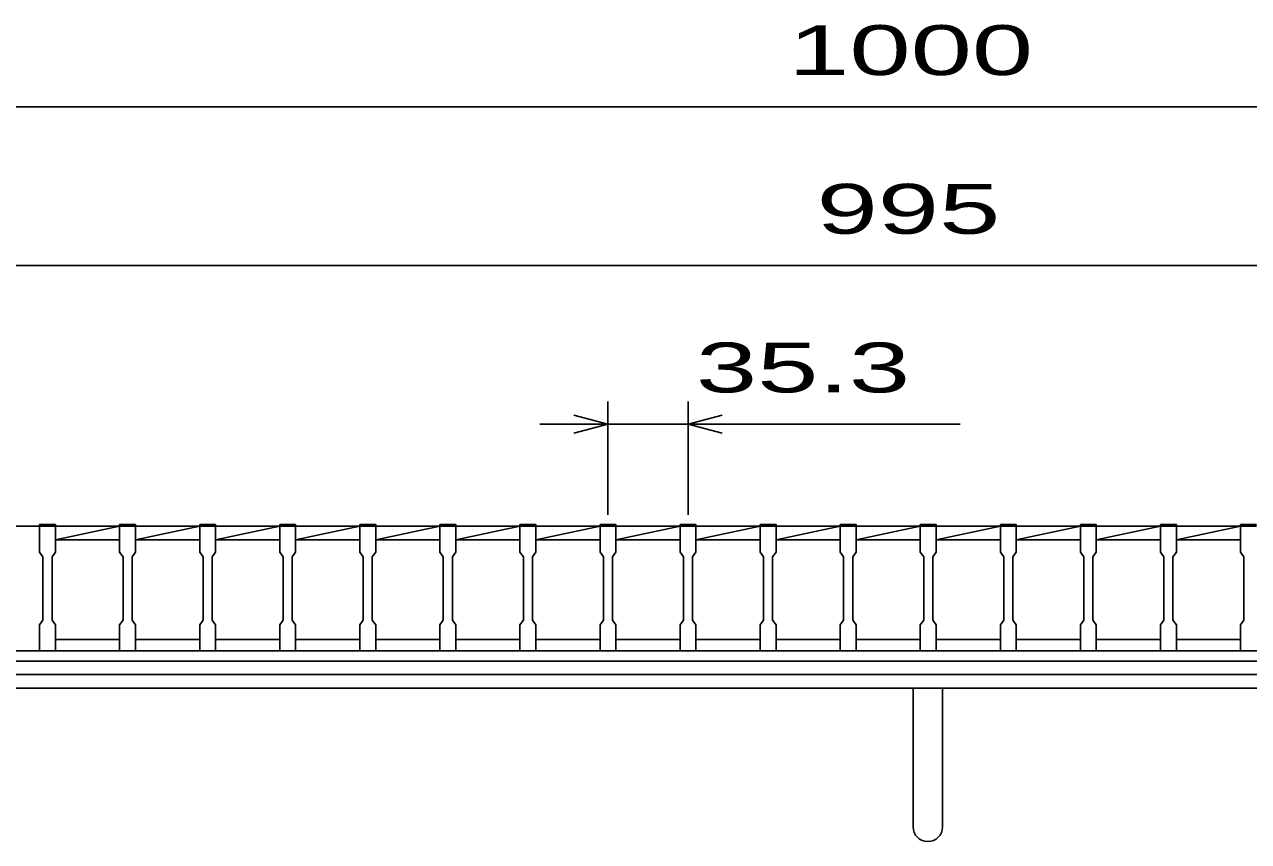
# Model space of a CAD drawing. Units: millimetres, scale not verified. Extents: x -1820 to 1731, y -1282 to 1054.
# Drawn here: x -1249 to -709, y -662 to -301 of the extents above; entities that cross this region are included whole.
import ezdxf
from ezdxf.enums import TextEntityAlignment as Align

# ---------------------------------------------------------------- set-up
doc = ezdxf.new("R2010")
doc.units = ezdxf.units.MM
doc.header["$LTSCALE"] = 10
for name, color, linetype, lineweight in [('16', 3, 'Continuous', 25), ('19', 6, 'Continuous', 25), ('22', 4, 'Continuous', 25)]:
    doc.layers.add(name, color=color, linetype=linetype, lineweight=lineweight)
doc.styles.add('ベクトル', font='')
doc.styles.get('ベクトル').set_extended_font_data('ベクトル')

msp = doc.modelspace()

# ---------------------------------------------------------------- linework, layer by layer
at = {"layer": '16'}
for p, q in [((-1305.7, -522.5), (-1242.1, -522.5)), ((-1242.1, -522.5), (-1242.1, -521.8)), ((-1242.1, -521.8), (-1235.1, -521.8)), ((-1242.1, -522.5), (-1242.1, -534)), ((-1235.1, -522.5), (-1242.1, -522.5)), ((-1235.1, -521.8), (-1235.1, -522.5)), ((-1235.1, -534), (-1235.1, -522.5)), ((-1235.1, -522.5), (-1206.8, -522.5)), ((-1235.1, -528.5), (-1206.8, -522.5)), ((-1206.8, -522.5), (-1206.8, -521.8)), ((-1206.8, -521.8), (-1199.8, -521.8)), ((-1206.8, -522.5), (-1206.8, -534)), ((-1199.8, -522.5), (-1206.8, -522.5)), ((-1199.8, -521.8), (-1199.8, -522.5)), ((-1199.8, -534), (-1199.8, -522.5)), ((-1199.8, -522.5), (-1171.5, -522.5)), ((-1199.8, -528.5), (-1171.5, -522.5)), ((-1171.5, -522.5), (-1171.5, -521.8)), ((-1171.5, -521.8), (-1164.5, -521.8)), ((-1171.5, -522.5), (-1171.5, -534)), ((-1164.5, -522.5), (-1171.5, -522.5)), ((-1164.5, -521.8), (-1164.5, -522.5)), ((-1164.5, -534), (-1164.5, -522.5)), ((-1164.5, -522.5), (-1136.2, -522.5)), ((-1164.5, -528.5), (-1136.2, -522.5)), ((-1136.2, -522.5), (-1136.2, -521.8)), ((-1136.2, -521.8), (-1129.2, -521.8)), ((-1136.2, -522.5), (-1136.2, -534)), ((-1129.2, -522.5), (-1136.2, -522.5)), ((-1129.2, -521.8), (-1129.2, -522.5)), ((-1129.2, -534), (-1129.2, -522.5)), ((-1129.2, -522.5), (-1100.9, -522.5)), ((-1129.2, -528.5), (-1100.9, -522.5)), ((-1100.9, -522.5), (-1100.9, -521.8)), ((-1100.9, -521.8), (-1093.9, -521.8)), ((-1100.9, -522.5), (-1100.9, -534)), ((-1093.9, -522.5), (-1100.9, -522.5)), ((-1093.9, -521.8), (-1093.9, -522.5)), ((-1093.9, -534), (-1093.9, -522.5)), ((-1093.9, -522.5), (-1065.6, -522.5)), ((-1093.9, -528.5), (-1065.6, -522.5)), ((-1065.6, -522.5), (-1065.6, -521.8)), ((-1065.6, -521.8), (-1058.6, -521.8)), ((-1065.6, -522.5), (-1065.6, -534)), ((-1058.6, -522.5), (-1065.6, -522.5)), ((-1058.6, -521.8), (-1058.6, -522.5)), ((-1058.6, -534), (-1058.6, -522.5)), ((-1058.6, -522.5), (-1030.3, -522.5)), ((-1058.6, -528.5), (-1030.3, -522.5)), ((-1030.3, -522.5), (-1030.3, -521.8)), ((-1030.3, -521.8), (-1023.3, -521.8)), ((-1030.3, -522.5), (-1030.3, -534)), ((-1023.3, -522.5), (-1030.3, -522.5)), ((-1023.3, -521.8), (-1023.3, -522.5)), ((-1023.3, -534), (-1023.3, -522.5)), ((-1023.3, -522.5), (-995, -522.5)), ((-1023.3, -528.5), (-995, -522.5)), ((-995, -522.5), (-995, -521.8)), ((-995, -521.8), (-988, -521.8)), ((-995, -522.5), (-995, -534)), ((-988, -522.5), (-995, -522.5)), ((-988, -521.8), (-988, -522.5)), ((-988, -534), (-988, -522.5)), ((-988, -522.5), (-959.7, -522.5)), ((-988, -528.5), (-959.7, -522.5)), ((-959.7, -522.5), (-959.7, -521.8)), ((-959.7, -521.8), (-952.7, -521.8)), ((-959.7, -522.5), (-959.7, -534)), ((-952.7, -522.5), (-959.7, -522.5)), ((-952.7, -521.8), (-952.7, -522.5)), ((-952.7, -534), (-952.7, -522.5)), ((-952.7, -522.5), (-924.4, -522.5)), ((-952.7, -528.5), (-924.4, -522.5)), ((-924.4, -522.5), (-924.4, -521.8)), ((-924.4, -521.8), (-917.4, -521.8)), ((-924.4, -522.5), (-924.4, -534)), ((-917.4, -522.5), (-924.4, -522.5)), ((-917.4, -521.8), (-917.4, -522.5)), ((-917.4, -534), (-917.4, -522.5)), ((-917.4, -522.5), (-889.1, -522.5)), ((-917.4, -528.5), (-889.1, -522.5)), ((-889.1, -522.5), (-889.1, -521.8)), ((-889.1, -521.8), (-882.1, -521.8)), ((-889.1, -522.5), (-889.1, -534)), ((-882.1, -522.5), (-889.1, -522.5)), ((-882.1, -521.8), (-882.1, -522.5)), ((-882.1, -534), (-882.1, -522.5)), ((-882.1, -522.5), (-853.8, -522.5)), ((-882.1, -528.5), (-853.8, -522.5)), ((-853.8, -522.5), (-853.8, -521.8)), ((-853.8, -521.8), (-846.8, -521.8)), ((-853.8, -522.5), (-853.8, -534)), ((-846.8, -522.5), (-853.8, -522.5)), ((-846.8, -521.8), (-846.8, -522.5)), ((-846.8, -534), (-846.8, -522.5)), ((-846.8, -522.5), (-818.5, -522.5)), ((-846.8, -528.5), (-818.5, -522.5)), ((-818.5, -522.5), (-818.5, -521.8)), ((-818.5, -521.8), (-811.5, -521.8)), ((-818.5, -522.5), (-818.5, -534)), ((-811.5, -522.5), (-818.5, -522.5)), ((-811.5, -521.8), (-811.5, -522.5)), ((-811.5, -534), (-811.5, -522.5)), ((-811.5, -522.5), (-783.2, -522.5)), ((-811.5, -528.5), (-783.2, -522.5)), ((-783.2, -522.5), (-783.2, -521.8)), ((-783.2, -521.8), (-776.2, -521.8)), ((-783.2, -522.5), (-783.2, -534)), ((-776.2, -522.5), (-783.2, -522.5)), ((-776.2, -521.8), (-776.2, -522.5)), ((-776.2, -534), (-776.2, -522.5)), ((-776.2, -522.5), (-747.9, -522.5)), ((-776.2, -528.5), (-747.9, -522.5)), ((-747.9, -522.5), (-747.9, -521.8)), ((-747.9, -521.8), (-740.9, -521.8)), ((-747.9, -522.5), (-747.9, -534)), ((-740.9, -522.5), (-747.9, -522.5)), ((-740.9, -521.8), (-740.9, -522.5)), ((-740.9, -534), (-740.9, -522.5)), ((-740.9, -522.5), (-712.6, -522.5)), ((-740.9, -528.5), (-712.6, -522.5)), ((-712.6, -522.5), (-712.6, -521.8)), ((-712.6, -521.8), (-705.6, -521.8)), ((-712.6, -522.5), (-712.6, -534)), ((-705.6, -522.5), (-712.6, -522.5)), ((-1235.1, -528.5), (-1206.8, -528.5)), ((-1199.8, -528.5), (-1171.5, -528.5)), ((-1164.5, -528.5), (-1136.2, -528.5)), ((-1129.2, -528.5), (-1100.9, -528.5)), ((-1093.9, -528.5), (-1065.6, -528.5)), ((-1058.6, -528.5), (-1030.3, -528.5)), ((-1023.3, -528.5), (-995, -528.5)), ((-988, -528.5), (-959.7, -528.5)), ((-952.7, -528.5), (-924.4, -528.5)), ((-917.4, -528.5), (-889.1, -528.5)), ((-882.1, -528.5), (-853.8, -528.5)), ((-846.8, -528.5), (-818.5, -528.5)), ((-811.5, -528.5), (-783.2, -528.5)), ((-776.2, -528.5), (-747.9, -528.5)), ((-740.9, -528.5), (-712.6, -528.5)), ((-1242.1, -534), (-1240.6, -536)), ((-1236.6, -536), (-1235.1, -534)), ((-1206.8, -534), (-1205.3, -536)), ((-1201.3, -536), (-1199.8, -534)), ((-1171.5, -534), (-1170, -536)), ((-1166, -536), (-1164.5, -534)), ((-1136.2, -534), (-1134.7, -536)), ((-1130.7, -536), (-1129.2, -534)), ((-1100.9, -534), (-1099.4, -536)), ((-1095.4, -536), (-1093.9, -534)), ((-1065.6, -534), (-1064.1, -536)), ((-1060.1, -536), (-1058.6, -534)), ((-1030.3, -534), (-1028.8, -536)), ((-1024.8, -536), (-1023.3, -534)), ((-995, -534), (-993.5, -536)), ((-989.5, -536), (-988, -534)), ((-959.7, -534), (-958.2, -536)), ((-954.2, -536), (-952.7, -534)), ((-924.4, -534), (-922.9, -536)), ((-918.9, -536), (-917.4, -534)), ((-889.1, -534), (-887.6, -536)), ((-883.6, -536), (-882.1, -534)), ((-853.8, -534), (-852.3, -536)), ((-848.3, -536), (-846.8, -534)), ((-818.5, -534), (-817, -536)), ((-813, -536), (-811.5, -534)), ((-783.2, -534), (-781.7, -536)), ((-777.7, -536), (-776.2, -534)), ((-747.9, -534), (-746.4, -536)), ((-742.4, -536), (-740.9, -534)), ((-712.6, -534), (-711.1, -536)), ((-1240.6, -536), (-1240.6, -564)), ((-1236.6, -564), (-1236.6, -536)), ((-1205.3, -536), (-1205.3, -564)), ((-1201.3, -564), (-1201.3, -536)), ((-1170, -536), (-1170, -564)), ((-1166, -564), (-1166, -536)), ((-1134.7, -536), (-1134.7, -564)), ((-1130.7, -564), (-1130.7, -536)), ((-1099.4, -536), (-1099.4, -564)), ((-1095.4, -564), (-1095.4, -536)), ((-1064.1, -536), (-1064.1, -564)), ((-1060.1, -564), (-1060.1, -536)), ((-1028.8, -536), (-1028.8, -564)), ((-1024.8, -564), (-1024.8, -536)), ((-993.5, -536), (-993.5, -564)), ((-989.5, -564), (-989.5, -536)), ((-958.2, -536), (-958.2, -564)), ((-954.2, -564), (-954.2, -536)), ((-922.9, -536), (-922.9, -564)), ((-918.9, -564), (-918.9, -536)), ((-887.6, -536), (-887.6, -564)), ((-883.6, -564), (-883.6, -536)), ((-852.3, -536), (-852.3, -564)), ((-848.3, -564), (-848.3, -536)), ((-817, -536), (-817, -564)), ((-813, -564), (-813, -536)), ((-781.7, -536), (-781.7, -564)), ((-777.7, -564), (-777.7, -536)), ((-746.4, -536), (-746.4, -564)), ((-742.4, -564), (-742.4, -536)), ((-711.1, -536), (-711.1, -564)), ((-1240.6, -564), (-1242.1, -566)), ((-1242.1, -566), (-1242.1, -577.5)), ((-1235.1, -566), (-1236.6, -564)), ((-1235.1, -577.5), (-1235.1, -566)), ((-1205.3, -564), (-1206.8, -566)), ((-1206.8, -566), (-1206.8, -577.5)), ((-1199.8, -566), (-1201.3, -564)), ((-1199.8, -577.5), (-1199.8, -566)), ((-1170, -564), (-1171.5, -566)), ((-1171.5, -566), (-1171.5, -577.5)), ((-1164.5, -566), (-1166, -564)), ((-1164.5, -577.5), (-1164.5, -566)), ((-1134.7, -564), (-1136.2, -566)), ((-1136.2, -566), (-1136.2, -577.5)), ((-1129.2, -566), (-1130.7, -564)), ((-1129.2, -577.5), (-1129.2, -566)), ((-1099.4, -564), (-1100.9, -566)), ((-1100.9, -566), (-1100.9, -577.5)), ((-1093.9, -566), (-1095.4, -564)), ((-1093.9, -577.5), (-1093.9, -566)), ((-1064.1, -564), (-1065.6, -566)), ((-1065.6, -566), (-1065.6, -577.5)), ((-1058.6, -566), (-1060.1, -564)), ((-1058.6, -577.5), (-1058.6, -566)), ((-1028.8, -564), (-1030.3, -566)), ((-1030.3, -566), (-1030.3, -577.5)), ((-1023.3, -566), (-1024.8, -564)), ((-1023.3, -577.5), (-1023.3, -566)), ((-993.5, -564), (-995, -566)), ((-995, -566), (-995, -577.5)), ((-988, -566), (-989.5, -564)), ((-988, -577.5), (-988, -566)), ((-958.2, -564), (-959.7, -566)), ((-959.7, -566), (-959.7, -577.5)), ((-952.7, -566), (-954.2, -564)), ((-952.7, -577.5), (-952.7, -566)), ((-922.9, -564), (-924.4, -566)), ((-924.4, -566), (-924.4, -577.5)), ((-917.4, -566), (-918.9, -564)), ((-917.4, -577.5), (-917.4, -566)), ((-887.6, -564), (-889.1, -566)), ((-889.1, -566), (-889.1, -577.5)), ((-882.1, -566), (-883.6, -564)), ((-882.1, -577.5), (-882.1, -566)), ((-852.3, -564), (-853.8, -566)), ((-853.8, -566), (-853.8, -577.5)), ((-846.8, -566), (-848.3, -564)), ((-846.8, -577.5), (-846.8, -566)), ((-817, -564), (-818.5, -566)), ((-818.5, -566), (-818.5, -577.5)), ((-811.5, -566), (-813, -564)), ((-811.5, -577.5), (-811.5, -566)), ((-781.7, -564), (-783.2, -566)), ((-783.2, -566), (-783.2, -577.5)), ((-776.2, -566), (-777.7, -564)), ((-776.2, -577.5), (-776.2, -566)), ((-746.4, -564), (-747.9, -566)), ((-747.9, -566), (-747.9, -577.5)), ((-740.9, -566), (-742.4, -564)), ((-740.9, -577.5), (-740.9, -566)), ((-711.1, -564), (-712.6, -566)), ((-712.6, -566), (-712.6, -577.5)), ((-1235.1, -572.5), (-1206.8, -572.5)), ((-1199.8, -572.5), (-1171.5, -572.5)), ((-1164.5, -572.5), (-1136.2, -572.5)), ((-1129.2, -572.5), (-1100.9, -572.5)), ((-1093.9, -572.5), (-1065.6, -572.5)), ((-1058.6, -572.5), (-1030.3, -572.5)), ((-1023.3, -572.5), (-995, -572.5)), ((-988, -572.5), (-959.7, -572.5)), ((-952.7, -572.5), (-924.4, -572.5)), ((-917.4, -572.5), (-889.1, -572.5)), ((-882.1, -572.5), (-853.8, -572.5)), ((-846.8, -572.5), (-818.5, -572.5)), ((-811.5, -572.5), (-783.2, -572.5)), ((-776.2, -572.5), (-747.9, -572.5)), ((-740.9, -572.5), (-712.6, -572.5)), ((-1348, -577.5), (-353, -577.5)), ((-1348, -582), (-353, -582)), ((-1305.7, -577.5), (-1242.1, -577.5)), ((-1242.1, -577.5), (-1235.1, -577.5)), ((-1206.8, -577.5), (-1199.8, -577.5)), ((-1171.5, -577.5), (-1164.5, -577.5)), ((-1136.2, -577.5), (-1129.2, -577.5)), ((-1100.9, -577.5), (-1093.9, -577.5)), ((-1065.6, -577.5), (-1058.6, -577.5)), ((-1030.3, -577.5), (-1023.3, -577.5)), ((-995, -577.5), (-988, -577.5)), ((-959.7, -577.5), (-952.7, -577.5)), ((-924.4, -577.5), (-917.4, -577.5)), ((-889.1, -577.5), (-882.1, -577.5)), ((-853.8, -577.5), (-846.8, -577.5)), ((-818.5, -577.5), (-811.5, -577.5)), ((-783.2, -577.5), (-776.2, -577.5)), ((-747.9, -577.5), (-740.9, -577.5)), ((-712.6, -577.5), (-705.6, -577.5)), ((-1348, -588), (-353, -588))]:
    msp.add_line(p, q, dxfattribs=at)
at = {"layer": '19'}
for p, q in [((-1350.5, -588), (-350.5, -588)), ((-350.5, -594), (-1350.5, -594)), ((-857, -655.11), (-857, -594)), ((-844, -655.11), (-844, -594))]:
    msp.add_line(p, q, dxfattribs=at)
msp.add_arc((-850.5, -655.11), 6.5, 180, 0, dxfattribs=at)
at = {"layer": '22'}
for p, q in [((-1350.5, -337.5), (-350.5, -337.5)), ((-1348, -407.5), (-353, -407.5)), ((-991.5, -517.5), (-991.5, -467.5)), ((-956.2, -467.5), (-956.2, -517.5)), ((-991.5, -477.5), (-1006.5, -473.5)), ((-956.2, -477.5), (-941.2, -473.5)), ((-991.5, -477.5), (-1021.5, -477.5)), ((-1006.5, -481.5), (-991.5, -477.5)), ((-991.5, -477.5), (-956.2, -477.5)), ((-941.2, -481.5), (-956.2, -477.5)), ((-956.2, -477.5), (-836.2, -477.5))]:
    msp.add_line(p, q, dxfattribs=at)

# ---------------------------------------------------------------- texts
at = {"layer": '22', "color": 2, "style": 'ベクトル', "width": 1.65}
for s, p in [(' 1000 ', (-925.5, -312.5)), (' 995 ', (-913, -382.5)), (' 35.3 ', (-966.2, -452.5))]:
    msp.add_text(s, height=21.99, dxfattribs=at).set_placement(p, align=Align.MIDDLE_LEFT)

doc.saveas('drawing.dxf')
